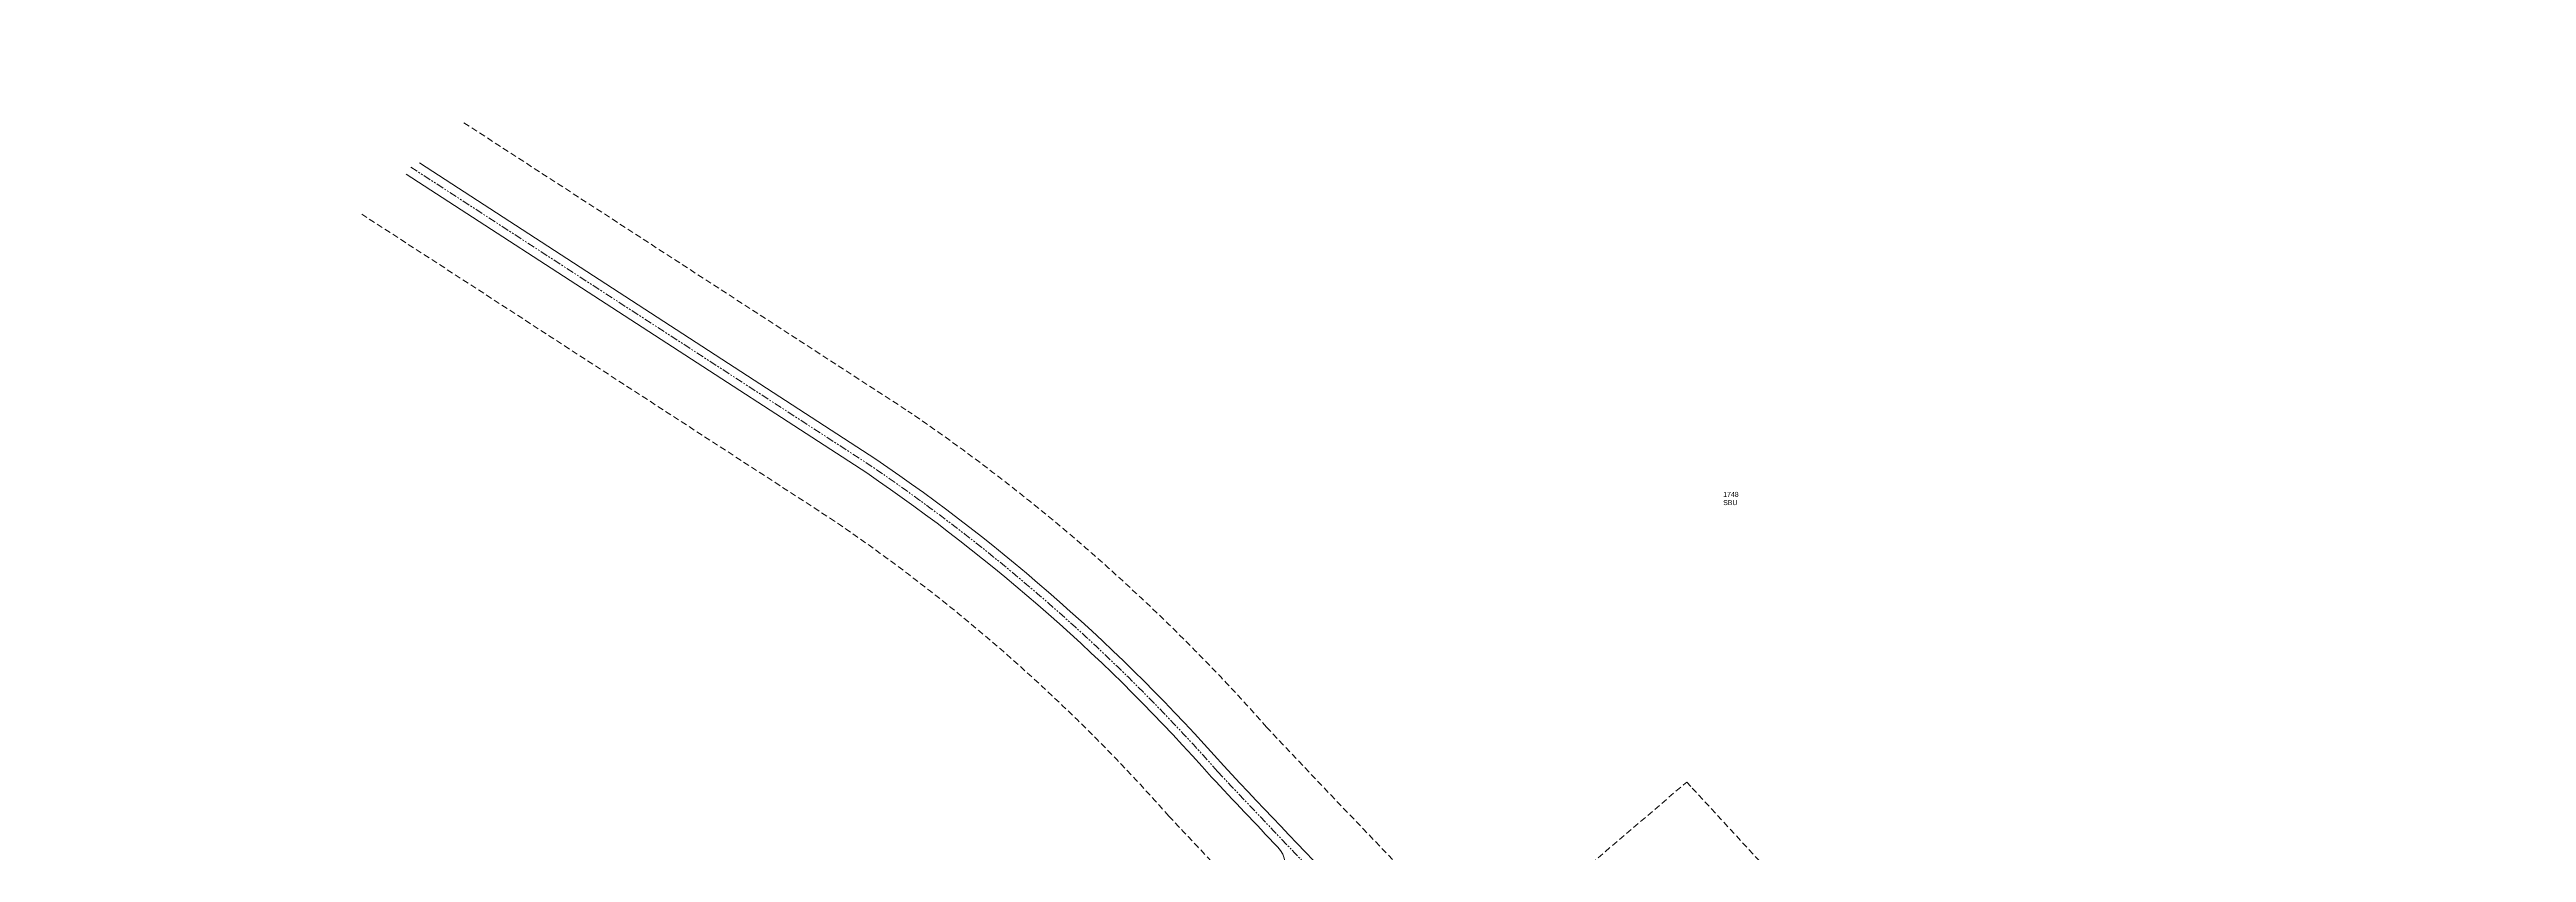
# Model space of a CAD drawing. Header units: inches. Extents: x 0 to 2372193, y 0 to 1426201.
# Drawn here: x 2364428 to 2367425, y 1424790 to 1425761 of the extents above; entities that cross this region are included whole.
import ezdxf
from ezdxf import colors
from ezdxf.entities.mleader import LeaderData, LeaderLine
from ezdxf.math import Vec2, Vec3

# ---------------------------------------------------------------- set-up
doc = ezdxf.new("R2010")
doc.units = ezdxf.units.IN
doc.header["$MEASUREMENT"] = 0
doc.linetypes.add('DASHED', pattern=[0.75, 0.5, -0.25])
doc.linetypes.add('PHANTOM2', pattern=[1.25, 0.625, -0.125, 0.125, -0.125, 0.125, -0.125])
for name, color, linetype in [('ADDRESS', 6, 'Continuous'), ('Center Line', 1, 'PHANTOM2'), ('EOP', 6, 'Continuous'), ('ga_clayton', 7, 'Continuous'), ('Parcels', 7, 'Continuous'), ('Right_of_Way', 7, 'Continuous')]:
    doc.layers.add(name, color=color, linetype=linetype)
doc.styles.get("Standard").update_dxf_attribs({"font": 'arial.ttf'})

# ---------------------------------------------------------------- blocks, each defined once
blk = doc.blocks.new('_Open90')
at = {"color": 0, "linetype": 'ByBlock', "lineweight": -2}
for p, q in [((0, 0), (-1, 0)), ((-0.5, 0.5), (0, 0)), ((0, 0), (-0.5, -0.5))]:
    blk.add_line(p, q, dxfattribs=at)

msp = doc.modelspace()

# ---------------------------------------------------------------- linework, layer by layer
at = {"layer": 'Center Line', "color": 7, "linetype": 'PHANTOM2', "lineweight": 0, "ltscale": 15}
msp.add_lwpolyline([(2364865.3, 1425618.8), (2365422.5, 1425257.1, -0.062369), (2365841.6, 1424887.6, 0.00295), (2365977.3, 1424744.8, -0.007326), (2365978, 1424744.1, 0.003975), (2366160.4, 1424557.5, -0.024778), (2366648.3, 1424036.5), (2366861.2, 1423794.7), (2366944.5, 1423714.7, 0.044867), (2367421, 1423267.3, -0.045879), (2367495.8, 1423204, 0.03379)], format="xyb", dxfattribs=at)
msp.add_lwpolyline([(2364865.3, 1425618.8), (2365422.5, 1425257.1, -0.062369), (2365841.6, 1424887.6, 0.00295), (2365977.3, 1424744.8, -0.007326), (2365978, 1424744.1, 0.003975), (2366160.4, 1424557.5, -0.024778), (2366648.3, 1424036.5), (2366861.2, 1423794.7), (2366944.5, 1423714.7, 0.044867), (2367421, 1423267.3, -0.045879), (2367495.8, 1423204, 0.03379)], format="xyb", dxfattribs=at)
at = {"layer": 'EOP', "color": 6, "lineweight": 0}
for points in [[(2365332, 1424053, 0.131885), (2365920.7, 1424757.3, 0.307974), (2365914.3, 1424796.2, -0.001774), (2365834.3, 1424880.8, 0.062374), (2365417, 1425248.8), (2364859.9, 1425610.4)], [(2364876, 1425623.8), (2365428.1, 1425265.5, -0.062365), (2365849, 1424894.3, 0.006988), (2366167.4, 1424564.6, -0.006694), (2366304.5, 1424428.5, 0.414314), (2366361.1, 1424427.9, -0.174241), (2366825, 1424641), (2367112.6, 1424662.6)]]:
    msp.add_lwpolyline(points, format="xyb", dxfattribs=at)
at = {"layer": 'Parcels', "color": 255, "linetype": 'DASHED', "lineweight": 0, "ltscale": 15}
msp.add_lwpolyline([(2366165.2, 1424666.4), (2366407.5, 1424873.4), (2366408.7, 1424874.4), (2366409.3, 1424874.9), (2366415.8, 1424867.6), (2366530.8, 1424742.9), (2366530.8, 1424742.9), (2366530.8, 1424742.9), (2366249.2, 1424582.7)], dxfattribs=at)
at = {"layer": 'Right_of_Way', "color": 3, "linetype": 'DASHED', "lineweight": 0, "ltscale": 15}
for points in [[(2364929.7, 1425672.4), (2365466.9, 1425323.7, -0.062334), (2365900.8, 1424941.4, 0.006961), (2366216.6, 1424614.4, -0.006002), (2366340.8, 1424491.3, -0.164881), (2366820.2, 1424700.9), (2367098.1, 1424721.7)], [(2365301.7, 1424068.4, 0.128463), (2365876.5, 1424734.4, -0.002074), (2365782.5, 1424833.7, 0.062406), (2365378.2, 1425190.5), (2364806, 1425561.9)]]:
    msp.add_lwpolyline(points, format="xyb", dxfattribs=at)

# ---------------------------------------------------------------- texts
at = {"layer": 'ADDRESS', "color": 1, "lineweight": 35, "insert": (2366453.3, 1425225.9), "char_height": 6, "attachment_point": 1}
msp.add_mtext('1748\\PSBU', dxfattribs=at)

# ---------------------------------------------------------------- leaders
at = {"layer": 'ga_clayton'}
ml = msp.add_multileader_mtext('Standard', dxfattribs=at)
ml.set_content('\\pxt10;NOTE: 749-772 UNITS COUNTS FOR\\P\\ptz;ENERGIZED EXISTING FBT FOR \\PADDRESS 748 (51995432)', color=256)
ml.set_leader_properties(color=256, linetype='ByLayer', lineweight=30)
ml.set_arrow_properties(name='OPEN90')
ml.build(insert=Vec2(0, 0))
ml.multileader.update_dxf_attribs({"leader_type": 2, "dogleg_length": 0.36, "arrow_head_size": 22.6, "scale": 5})
ctx = ml.context
ctx.base_point, ctx.scale, ctx.char_height, ctx.arrow_head_size, ctx.landing_gap_size, ctx.plane_origin = Vec3(2370638.2, 1425758.3), 5, 5.278, 22.6, 0.203, Vec3(2370622, 1425682.5)
notes = []
notes.append((ctx, [(0, (0, 0, 0), (0, 0), (1, 0), 1, [])]))
ctx.mtext.insert, ctx.mtext.width, ctx.mtext.defined_height, ctx.mtext.flow_direction = Vec3(2370638.4, 1425760.9), 154.065, 53.2, 5
ml = msp.add_multileader_mtext('Standard', dxfattribs=at)
ml.set_content('\\pxt10;NOTE: 773-778 UNITS COUNTS FOR\\P\\ptz;ENERGIZED EXISTING FBT FOR \\PADDRESS 788 (51991809)', color=256)
ml.set_leader_properties(color=256, linetype='ByLayer', lineweight=30)
ml.set_arrow_properties(name='OPEN90')
ml.build(insert=Vec2(0, 0))
ml.multileader.update_dxf_attribs({"leader_type": 2, "dogleg_length": 0.36, "arrow_head_size": 22.6, "scale": 5})
ctx = ml.context
ctx.base_point, ctx.scale, ctx.char_height, ctx.arrow_head_size, ctx.landing_gap_size, ctx.plane_origin = Vec3(2370772.5, 1425436.3), 5, 5.278, 22.6, 0.203, Vec3(2370756.3, 1425360.5)
notes.append((ctx, [(0, (0, 0, 0), (0, 0), (1, 0), 1, [])]))
ctx.mtext.insert, ctx.mtext.width, ctx.mtext.defined_height, ctx.mtext.flow_direction = Vec3(2370772.7, 1425438.9), 154.065, 53.2, 5
for ctx, leaders in notes:
    for number, flags, end, landing, length, lines in leaders:
        leader = LeaderData()
        leader.index, (leader.has_last_leader_line, leader.has_dogleg_vector, leader.attachment_direction) = number, flags
        leader.last_leader_point, leader.dogleg_vector, leader.dogleg_length = Vec3(end), Vec3(landing), length
        for number, points, colour, breaks in lines:
            line = LeaderLine()
            line.index, line.vertices, line.color, line.breaks = number, Vec3.list(points), colors.encode_raw_color(colour), breaks
            leader.lines.append(line)
        ctx.leaders.append(leader)

doc.saveas('drawing.dxf')
